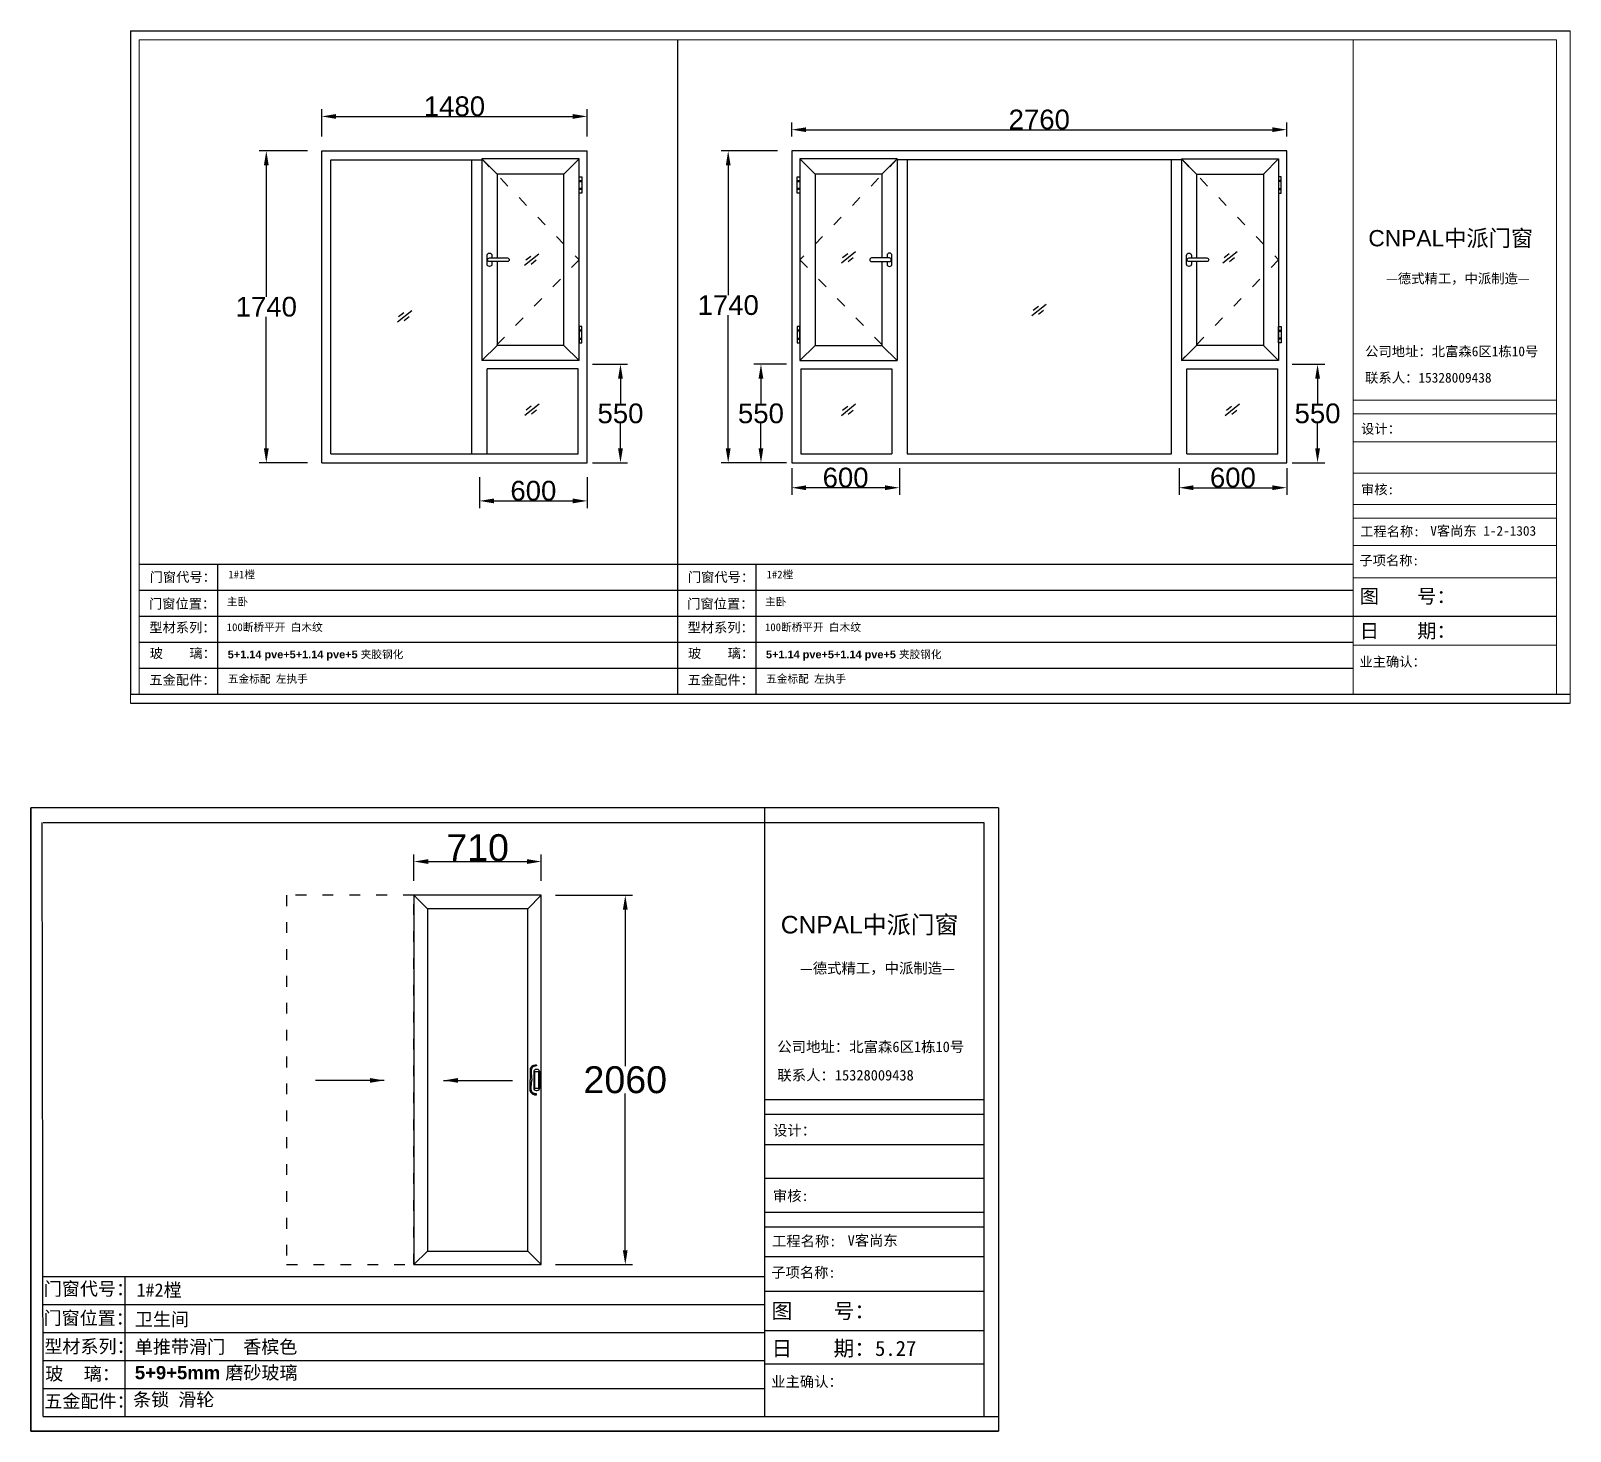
# Model space of a CAD drawing. Header units: inches. Extents: x -138455 to 599497, y -747149 to 13167.
# Drawn here: x 133857 to 142442, y -177 to 7635 of the extents above; entities that cross this region are included whole.
import ezdxf

# ---------------------------------------------------------------- set-up
doc = ezdxf.new("R2010")
doc.units = ezdxf.units.IN
doc.header["$MEASUREMENT"] = 0
doc.header["$PDMODE"] = 35
doc.header["$PDSIZE"] = -3
doc.linetypes.add('ACAD_ISO03W100', pattern=[30, 12, -18])
doc.layers.add('0 @ 1', color=7, linetype='Continuous')
doc.styles.add('Annotative', font='arialbd.ttf')
doc.styles.add('MtXpl_', font='')
doc.styles.get("Standard").update_dxf_attribs({"font": 'arial.ttf'})
doc.styles.get('MtXpl_').set_extended_font_data('SimSun')
doc.dimstyles.get("Standard").update_dxf_attribs({"dimtxt": 80, "dimasz": 70, "dimexe": 40, "dimexo": 80, "dimgap": 0, "dimtad": 1, "dimtih": 1, "dimtoh": 1, "dimdec": 0, "dimzin": 0, "dimdsep": 46, "dimtxsty": 'Standard', "dimcen": 0.09, "dimadec": 0, "dimazin": 0, "dimtfac": 1, "dimtdec": 0, "dimtofl": 0, "dimtmove": 0, "dimatfit": 3, "dimfxl": 0, "dimtolj": 1, "dimtzin": 0, "dimarcsym": 0})

# ---------------------------------------------------------------- blocks, each defined once
blk = doc.blocks.new('*D190')
at = {"color": 0, "lineweight": -2, "transparency": 16777216}
for p, q in [((280640.5, -82265.1), (281069, -82265.1)), ((281029, -82345.1), (281029, -83218.5)), ((281029, -84245.1), (281029, -83371.7)), ((280640.5, -84325.1), (281069, -84325.1))]:
    blk.add_line(p, q, dxfattribs=at)
at = {"color": 0, "transparency": 16777216}
for points in [[(281015.7, -82345.1), (281042.3, -82345.1), (281029, -82265.1)], [(281015.7, -84245.1), (281042.3, -84245.1), (281029, -84325.1)]]:
    blk.add_solid(points, dxfattribs=at)
at = {"layer": 'Defpoints', "color": 0, "transparency": 16777216}
for p in [(280560.5, -82265.1), (280560.5, -84325.1), (281029, -84325.1)]:
    blk.add_point(p, dxfattribs=at)
at = {"color": 0, "transparency": 16777216, "insert": (281029, -83295.1), "char_height": 150, "attachment_point": 5}
blk.add_mtext('\\A1;2060', dxfattribs=at)
blk = doc.blocks.new('*D191')
at = {"color": 0, "lineweight": -2, "transparency": 16777216}
for p, q in [((279850.5, -82185.1), (279850.5, -82037.1)), ((279930.5, -82077.1), (280480.5, -82077.1)), ((280560.5, -82185.1), (280560.5, -82037.1))]:
    blk.add_line(p, q, dxfattribs=at)
at = {"color": 0, "transparency": 16777216}
for points in [[(279930.5, -82063.8), (279930.5, -82090.4), (279850.5, -82077.1)], [(280480.5, -82063.8), (280480.5, -82090.4), (280560.5, -82077.1)]]:
    blk.add_solid(points, dxfattribs=at)
at = {"layer": 'Defpoints', "color": 0, "transparency": 16777216}
for p in [(280560.5, -82077.1), (279850.5, -82265.1), (280560.5, -82265.1)]:
    blk.add_point(p, dxfattribs=at)
at = {"color": 0, "transparency": 16777216, "insert": (280205.5, -82000.5), "char_height": 150, "attachment_point": 5}
blk.add_mtext('\\A1;710', dxfattribs=at)
blk = doc.blocks.new('123hhh')
for centre, radius, start, end in [((280706.3, -83231.5), 10, 16.45017, 30.15144), ((280724, -83285), 15, 176.76219, 183.23781), ((280706.3, -83338.5), 10, 329.84856, 343.54983)]:
    blk.add_arc(centre, radius, start, end)
for points, knots in [([(280691.5, -83211), (280688.9, -83210.6), (280685.3, -83210.1), (280685, -83215), (280689.9, -83216.5), (280695.6, -83216.9), (280703.8, -83219.4), (280710.5, -83226.2), (280712.5, -83239.1), (280711.7, -83253.6), (280710.7, -83267.6), (280709.5, -83277.4), (280709.2, -83282.1), (280709.1, -83284.2)], [0, 0, 0, 0, 6.082763, 8.582763, 11.318747, 19.461781, 26.725965, 36.438119, 46.233865, 64.642794, 80.276332, 88.205882, 94.390611, 94.390611, 94.390611, 94.390611]), ([(280714.9, -83226.5), (280712.4, -83222.1), (280706.8, -83213.8), (280697, -83212), (280691.5, -83211)], [0.93741, 0.93741, 0.93741, 0.93741, 13.606526, 29.417915, 29.417915, 29.417915, 29.417915]), ([(280715.8, -83228.7), (280716.2, -83230), (280717.4, -83234.2), (280716.8, -83248.6), (280716.7, -83266), (280716.7, -83280.5), (280716.7, -83285)], [1.197256, 1.197256, 1.197256, 1.197256, 5.358743, 14.155697, 44.084834, 57.684594, 57.684594, 57.684594, 57.684594]), ([(280691.5, -83359), (280688.9, -83359.4), (280685.3, -83359.9), (280685, -83355), (280689.9, -83353.5), (280695.6, -83353.1), (280703.8, -83350.6), (280710.5, -83343.8), (280712.5, -83330.9), (280711.7, -83316.4), (280710.7, -83302.4), (280709.5, -83292.6), (280709.2, -83287.9), (280709.1, -83285.8)], [0, 0, 0, 0, 6.082763, 8.582763, 11.318747, 19.461781, 26.725965, 36.438119, 46.233865, 64.642794, 80.276332, 88.205882, 94.390611, 94.390611, 94.390611, 94.390611]), ([(280714.9, -83343.5), (280712.4, -83347.9), (280706.8, -83356.2), (280697, -83358), (280691.5, -83359)], [0.93741, 0.93741, 0.93741, 0.93741, 13.606526, 29.417915, 29.417915, 29.417915, 29.417915]), ([(280715.8, -83341.3), (280716.2, -83340), (280717.4, -83335.8), (280716.8, -83321.4), (280716.7, -83304), (280716.7, -83289.5), (280716.7, -83285)], [1.197256, 1.197256, 1.197256, 1.197256, 5.358743, 14.155697, 44.084834, 57.684594, 57.684594, 57.684594, 57.684594])]:
    blk.add_open_spline(points, degree=3, knots=knots)
blk = doc.blocks.new('*D491')
at = {"color": 0, "lineweight": -2, "transparency": 16777216}
for p, q in [((136989.4, 5775.2), (137185.2, 5775.2)), ((137145.2, 5695.2), (137145.2, 5556.4)), ((137145.2, 5305.2), (137145.2, 5444.1)), ((136989.4, 5225.2), (137185.2, 5225.2))]:
    blk.add_line(p, q, dxfattribs=at)
at = {"color": 0, "transparency": 16777216}
for points in [[(137131.9, 5695.2), (137158.5, 5695.2), (137145.2, 5775.2)], [(137131.9, 5305.2), (137158.5, 5305.2), (137145.2, 5225.2)]]:
    blk.add_solid(points, dxfattribs=at)
at = {"layer": 'Defpoints', "color": 0, "transparency": 16777216}
for p in [(136909.4, 5775.2), (136909.4, 5225.2), (137145.2, 5225.2)]:
    blk.add_point(p, dxfattribs=at)
at = {"color": 0, "transparency": 16777216, "insert": (137145.2, 5500.2), "char_height": 110, "attachment_point": 5}
blk.add_mtext('\\A1;550', dxfattribs=at)
blk = doc.blocks.new('*D496')
at = {"color": 0, "lineweight": -2, "transparency": 16777216}
for p, q in [((140890.8, 5775.2), (141072.9, 5775.2)), ((141032.9, 5695.2), (141032.9, 5556.4)), ((141032.9, 5305.2), (141032.9, 5444.1)), ((140890.8, 5225.2), (141072.9, 5225.2))]:
    blk.add_line(p, q, dxfattribs=at)
at = {"color": 0, "transparency": 16777216}
for points in [[(141019.6, 5695.2), (141046.3, 5695.2), (141032.9, 5775.2)], [(141019.6, 5305.2), (141046.3, 5305.2), (141032.9, 5225.2)]]:
    blk.add_solid(points, dxfattribs=at)
at = {"layer": 'Defpoints', "color": 0, "transparency": 16777216}
for p in [(140810.8, 5775.2), (140810.8, 5225.2), (141032.9, 5225.2)]:
    blk.add_point(p, dxfattribs=at)
at = {"color": 0, "transparency": 16777216, "insert": (141032.9, 5500.2), "char_height": 110, "attachment_point": 5}
blk.add_mtext('\\A1;550', dxfattribs=at)
blk = doc.blocks.new('23zdsa')
for p, q in [((141280.6, -2940.2), (141265.6, -2940.2)), ((141265.6, -2940.2), (141265.6, -3030.2)), ((141280.6, -2960.2), (141265.6, -2960.2)), ((141280.6, -2965.2), (141265.6, -2965.2)), ((141280.6, -3030.2), (141280.6, -2940.2)), ((141265.6, -3005.2), (141280.6, -3005.2)), ((141265.6, -3010.2), (141280.6, -3010.2)), ((141265.6, -3030.2), (141280.6, -3030.2))]:
    blk.add_line(p, q)
blk = doc.blocks.new('dzcs')
blk.add_lwpolyline([(142095.7, -3327.8), (142195.7, -3327.8, 0.414214), (142205.7, -3317.8), (142205.7, -3317.8, 0.414214), (142195.7, -3307.8), (142095.7, -3307.8, 0.414214), (142085.7, -3317.8), (142085.7, -3317.8, 0.414214)], format="xyb", close=True)
blk.add_lwpolyline([(142182.2, -3327.8), (142182.2, -3341.8, 0.414214), (142195.7, -3355.3), (142195.7, -3355.3, 0.414214), (142209.2, -3341.8), (142209.2, -3293.8, 0.414214), (142195.7, -3280.3), (142195.7, -3280.3, 0.414214), (142182.2, -3293.8), (142182.2, -3307.8)], format="xyb")
blk = doc.blocks.new('*D492')
at = {"color": 0, "lineweight": -2, "transparency": 16777216}
for p, q in [((138100.8, 5195.2), (138100.8, 5046.2)), ((138700.8, 5195.2), (138700.8, 5046.2)), ((138620.8, 5086.2), (138180.8, 5086.2))]:
    blk.add_line(p, q, dxfattribs=at)
at = {"color": 0, "transparency": 16777216}
for points in [[(138180.8, 5099.5), (138180.8, 5072.8), (138100.8, 5086.2)], [(138620.8, 5099.5), (138620.8, 5072.8), (138700.8, 5086.2)]]:
    blk.add_solid(points, dxfattribs=at)
at = {"layer": 'Defpoints', "color": 0, "transparency": 16777216}
for p in [(138100.8, 5275.2), (138700.8, 5275.2), (138100.8, 5086.2)]:
    blk.add_point(p, dxfattribs=at)
at = {"color": 0, "transparency": 16777216, "insert": (138400.8, 5142.3), "char_height": 110, "attachment_point": 5}
blk.add_mtext('\\A1;600', dxfattribs=at)
blk = doc.blocks.new('*D493')
at = {"color": 0, "lineweight": -2, "transparency": 16777216}
for p, q in [((140260.8, 5195.2), (140260.8, 5046.2)), ((140860.8, 5195.2), (140860.8, 5046.2)), ((140340.8, 5086.2), (140780.8, 5086.2))]:
    blk.add_line(p, q, dxfattribs=at)
at = {"color": 0, "transparency": 16777216}
for points in [[(140340.8, 5099.5), (140340.8, 5072.8), (140260.8, 5086.2)], [(140780.8, 5099.5), (140780.8, 5072.8), (140860.8, 5086.2)]]:
    blk.add_solid(points, dxfattribs=at)
at = {"layer": 'Defpoints', "color": 0, "transparency": 16777216}
for p in [(140260.8, 5275.2), (140860.8, 5275.2), (140860.8, 5086.2)]:
    blk.add_point(p, dxfattribs=at)
at = {"color": 0, "transparency": 16777216, "insert": (140560.8, 5142.3), "char_height": 110, "attachment_point": 5}
blk.add_mtext('\\A1;600', dxfattribs=at)
blk = doc.blocks.new('*D494')
at = {"color": 0, "lineweight": -2, "transparency": 16777216}
for p, q in [((138070.8, 5775.2), (137888.7, 5775.2)), ((137928.7, 5695.2), (137928.7, 5556.4)), ((137928.7, 5305.2), (137928.7, 5444.1)), ((138070.8, 5225.2), (137888.7, 5225.2))]:
    blk.add_line(p, q, dxfattribs=at)
at = {"color": 0, "transparency": 16777216}
for points in [[(137915.3, 5695.2), (137942, 5695.2), (137928.7, 5775.2)], [(137915.3, 5305.2), (137942, 5305.2), (137928.7, 5225.2)]]:
    blk.add_solid(points, dxfattribs=at)
at = {"layer": 'Defpoints', "color": 0, "transparency": 16777216}
for p in [(138150.8, 5775.2), (137928.7, 5225.2), (138150.8, 5225.2)]:
    blk.add_point(p, dxfattribs=at)
at = {"color": 0, "transparency": 16777216, "insert": (137928.7, 5500.2), "char_height": 110, "attachment_point": 5}
blk.add_mtext('\\A1;550', dxfattribs=at)
blk = doc.blocks.new('*D497')
at = {"color": 0, "lineweight": -2, "transparency": 16777216}
for p, q in [((138100.8, 7045.2), (138100.8, 7123.5)), ((138180.8, 7083.5), (140780.8, 7083.5)), ((140860.8, 7045.2), (140860.8, 7123.5))]:
    blk.add_line(p, q, dxfattribs=at)
at = {"color": 0, "transparency": 16777216}
for points in [[(138180.8, 7096.8), (138180.8, 7070.1), (138100.8, 7083.5)], [(140780.8, 7096.8), (140780.8, 7070.1), (140860.8, 7083.5)]]:
    blk.add_solid(points, dxfattribs=at)
at = {"layer": 'Defpoints', "color": 0, "transparency": 16777216}
for p in [(140860.8, 7083.5), (138100.8, 6965.2), (140860.8, 6965.2)]:
    blk.add_point(p, dxfattribs=at)
at = {"color": 0, "transparency": 16777216, "insert": (139480.8, 7139.6), "char_height": 110, "attachment_point": 5}
blk.add_mtext('\\A1;2760', dxfattribs=at)
blk = doc.blocks.new('*D495')
at = {"color": 0, "lineweight": -2, "transparency": 16777216}
for p, q in [((136359.4, 5145.2), (136359.4, 4972.6)), ((136959.4, 5145.2), (136959.4, 4972.6)), ((136439.4, 5012.6), (136879.4, 5012.6))]:
    blk.add_line(p, q, dxfattribs=at)
at = {"color": 0, "transparency": 16777216}
for points in [[(136439.4, 5025.9), (136439.4, 4999.2), (136359.4, 5012.6)], [(136879.4, 5025.9), (136879.4, 4999.2), (136959.4, 5012.6)]]:
    blk.add_solid(points, dxfattribs=at)
at = {"layer": 'Defpoints', "color": 0, "transparency": 16777216}
for p in [(136359.4, 5225.2), (136959.4, 5225.2), (136959.4, 5012.6)]:
    blk.add_point(p, dxfattribs=at)
at = {"color": 0, "transparency": 16777216, "insert": (136659.4, 5068.7), "char_height": 110, "attachment_point": 5}
blk.add_mtext('\\A1;600', dxfattribs=at)
blk = doc.blocks.new('*D498')
at = {"color": 0, "lineweight": -2, "transparency": 16777216}
for p, q in [((138020.8, 6965.2), (137706.1, 6965.2)), ((137746.1, 6885.2), (137746.1, 6160.4)), ((137746.1, 5305.2), (137746.1, 6048.1)), ((138020.8, 5225.2), (137706.1, 5225.2))]:
    blk.add_line(p, q, dxfattribs=at)
at = {"color": 0, "transparency": 16777216}
for points in [[(137732.8, 6885.2), (137759.4, 6885.2), (137746.1, 6965.2)], [(137732.8, 5305.2), (137759.4, 5305.2), (137746.1, 5225.2)]]:
    blk.add_solid(points, dxfattribs=at)
at = {"layer": 'Defpoints', "color": 0, "transparency": 16777216}
for p in [(138100.8, 6965.2), (137746.1, 5225.2), (138100.8, 5225.2)]:
    blk.add_point(p, dxfattribs=at)
at = {"color": 0, "transparency": 16777216, "insert": (137746.1, 6104.2), "char_height": 110, "attachment_point": 5}
blk.add_mtext('\\A1;1740', dxfattribs=at)
blk = doc.blocks.new('*D499')
at = {"color": 0, "lineweight": -2, "transparency": 16777216}
for p, q in [((135479.4, 7045.2), (135479.4, 7197.3)), ((135559.4, 7157.3), (136879.4, 7157.3)), ((136959.4, 7045.2), (136959.4, 7197.3))]:
    blk.add_line(p, q, dxfattribs=at)
at = {"color": 0, "transparency": 16777216}
for points in [[(135559.4, 7170.6), (135559.4, 7143.9), (135479.4, 7157.3)], [(136879.4, 7170.6), (136879.4, 7143.9), (136959.4, 7157.3)]]:
    blk.add_solid(points, dxfattribs=at)
at = {"layer": 'Defpoints', "color": 0, "transparency": 16777216}
for p in [(136959.4, 7157.3), (135479.4, 6965.2), (136959.4, 6965.2)]:
    blk.add_point(p, dxfattribs=at)
at = {"color": 0, "transparency": 16777216, "insert": (136219.4, 7213.4), "char_height": 110, "attachment_point": 5}
blk.add_mtext('\\A1;1480', dxfattribs=at)
blk = doc.blocks.new('*D500')
at = {"color": 0, "lineweight": -2, "transparency": 16777216}
for p, q in [((135399.4, 6965.2), (135130, 6965.2)), ((135170, 6885.2), (135170, 6151.4)), ((135170, 5305.2), (135170, 6039.1)), ((135399.4, 5225.2), (135130, 5225.2))]:
    blk.add_line(p, q, dxfattribs=at)
at = {"color": 0, "transparency": 16777216}
for points in [[(135156.7, 6885.2), (135183.3, 6885.2), (135170, 6965.2)], [(135156.7, 5305.2), (135183.3, 5305.2), (135170, 5225.2)]]:
    blk.add_solid(points, dxfattribs=at)
at = {"layer": 'Defpoints', "color": 0, "transparency": 16777216}
for p in [(135170, 6965.2), (135479.4, 6965.2), (135479.4, 5225.2)]:
    blk.add_point(p, dxfattribs=at)
at = {"color": 0, "transparency": 16777216, "insert": (135170, 6095.2), "char_height": 110, "attachment_point": 5}
blk.add_mtext('\\A1;1740', dxfattribs=at)
blk = doc.blocks.new('m1')
for p, q in [((283111.2, -81776.7), (277713.5, -81776.7)), ((277713.5, -81776.7), (277713.5, -85254.8)), ((277713.5, -81776.7), (277713.5, -85172.7)), ((277713.5, -85254.8), (277713.5, -81776.7)), ((281806, -81776.7), (281806, -85172.7)), ((283111.2, -81776.7), (283111.2, -85172.7)), ((283111.2, -81776.7), (283111.2, -85254.8)), ((277783.4, -85172.7), (277777.3, -81858.4)), ((277783.1, -81858.4), (283029.5, -81858.4)), ((283029.5, -81858.4), (283029.5, -85172.7)), ((279925.5, -82340.1), (279850.5, -82265.1)), ((280485.5, -82340.1), (280560.5, -82265.1)), ((281806, -83405), (283029.5, -83405)), ((281806, -83486.7), (283029.5, -83486.7)), ((281806, -83655.1), (283029.5, -83655.1)), ((281806, -83842.4), (283029.5, -83842.4)), ((281806, -84032.7), (283029.5, -84032.7)), ((281806, -84114.3), (283029.5, -84114.3)), ((279925.5, -84250.1), (279850.5, -84325.1)), ((280485.5, -84250.1), (280560.5, -84325.1)), ((281806, -84279.5), (283029.5, -84279.5)), ((277783.1, -84391.8), (281806, -84391.8)), ((278238.8, -84391.8), (278238.8, -85172.7)), ((281806, -84473.1), (283029.5, -84473.1)), ((277783.1, -84548), (281806, -84548)), ((277783.1, -84704.2), (281806, -84704.2)), ((281806, -84693), (283029.5, -84693)), ((277783.1, -84860.4), (281806, -84860.4)), ((281806, -84878.2), (283029.5, -84878.2)), ((277783.1, -85016.6), (281806, -85016.6)), ((277783.4, -85172.7), (283111.2, -85172.7)), ((277713.5, -85254.8), (283111.2, -85254.8))]:
    blk.add_line(p, q)
at = {"linetype": 'ACAD_ISO03W100', "ltscale": 5}
blk.add_lwpolyline([(279140.5, -84325.1), (279850.5, -84325.1), (279850.5, -82265.1), (279140.5, -82265.1)], close=True, dxfattribs=at)
for points in [[(279850.5, -84325.1), (280560.5, -84325.1), (280560.5, -82265.1), (279850.5, -82265.1)], [(279925.5, -84250.1), (280485.5, -84250.1), (280485.5, -82340.1), (279925.5, -82340.1)], [(280524.2, -83248.4), (280545.5, -83248.4), (280545.5, -83342.2), (280524.2, -83342.2)], [(280524.2, -83248.4), (280545.5, -83248.4), (280545.5, -83342.2), (280524.2, -83342.2)]]:
    blk.add_lwpolyline(points, close=True)
blk.add_lwpolyline([(280534.3, -83234.7), (280535.9, -83234.7, -0.414214), (280549.9, -83248.7), (280549.9, -83341.5, -0.414214), (280535.9, -83355.5), (280534.3, -83355.5, -0.414214), (280520.3, -83341.5), (280520.3, -83248.7, -0.414214)], format="xyb", close=True)
blk.add_lwpolyline([(280534.3, -83234.7), (280535.9, -83234.7, -0.414214), (280549.9, -83248.7), (280549.9, -83341.5, -0.414214), (280535.9, -83355.5), (280534.3, -83355.5, -0.414214), (280520.3, -83341.5), (280520.3, -83248.7, -0.414214)], format="xyb", close=True)
blk.add_lwpolyline([(283111.2, -85254.8), (277713.5, -85254.8)])
at = {"xscale": -1.127890212179524, "yscale": 1.127890212179524, "zscale": 1.127890212179524}
blk.add_blockref('123hhh', (597116.6, 10641.2), dxfattribs=at)
blk.add_text('CNPAL', height=98.01).set_placement((281896.5, -82478.2))
at = {"style": 'MtXpl_'}
for s, height, p in [('中派门窗', 98.01, (282353, -82478.2)), ('—德式精工，中派制造—', 58.805, (282002.7, -82701.3)), ('公司地址：北富森6区1栋10号', 58.805, (281877, -83139.7)), ('联系人：15328009438', 58.805, (281877, -83298.3)), ('设计：', 58.44, (281853.4, -83605.6)), ('审核:', 58.44, (281852.3, -83970.9)), ('工程名称:', 58.44, (281847.6, -84223.6)), ('V客尚东', 58.44, (282269.4, -84219.9)), ('子项名称:', 58.44, (281843.2, -84398.3)), ('图    号：', 84.68, (281844.9, -84625.8)), ('日    期：5.27', 84.679, (281844.9, -84834.9)), ('业主确认：', 58.44, (281843.1, -85007.4))]:
    blk.add_text(s, height=height, dxfattribs=at).set_placement(p)
at = {"layer": '0 @ 1', "style": 'Annotative'}
for s, p in [('门窗代号：', (277786, -84497.1)), ('门窗位置：', (277784.4, -84660.5)), ('型材系列：', (277789, -84818.5)), ('玻    璃：', (277793.8, -84971)), ('五金配件：', (277789.2, -85123.7))]:
    blk.add_text(s, height=73.83, dxfattribs=at).set_placement(p)
at = {"layer": '0 @ 1', "char_height": 73.833, "attachment_point": 1, "style": 'Annotative'}
for s, width, insert in [('{\\fSimSun|b1|i0|c134|p2;1#2樘}', 4396.385, (278303.5, -84430.2)), ('{\\fSimSun|b1|i0|c134|p2;卫生间    }', 4396.385, (278293.9, -84593.6)), ('{\\fSimSun|b1|i0|c134|p2;单推带滑门  香槟色}', 4396.385, (278293.9, -84747)), ('5+9+5mm {\\fSimSun|b1|i0|c134|p2;磨砂玻璃}', 5972.399, (278293.8, -84891.1)), ('{\\fSimSun|b1|i0|c134|p2;条锁 滑轮 }', 4396.385, (278284, -85041.4))]:
    blk.add_mtext_dynamic_manual_height_columns(s, width=width, gutter_width=903.5, heights=[0], dxfattribs=dict(at, insert=insert))
dim = blk.add_linear_dim(base=(280560.5, -82077.1), p1=(279850.5, -82265.1), p2=(280560.5, -82265.1), dimstyle='Standard', override={"dimtxt": 150, "dimasz": 80})
dim.commit()
dim.dimension.update_dxf_attribs({"geometry": '*D191', "text_midpoint": (280205.5, -82000.5)})
dim = blk.add_linear_dim(base=(281029, -84325.1), p1=(280560.5, -82265.1), p2=(280560.5, -84325.1), angle=90, dimstyle='Standard', override={"dimtxt": 150, "dimasz": 80})
dim.commit()
dim.dimension.update_dxf_attribs({"geometry": '*D190', "text_midpoint": (281029, -83295.1)})
for points in [[(279685, -83298), (279301.5, -83298)], [(280016, -83298), (280399.5, -83298)]]:
    blk.add_leader(points, dimstyle='Standard', override={"dimtxt": 150, "dimasz": 80, "dimgap": 0, "dimtad": 0})

msp = doc.modelspace()

# ---------------------------------------------------------------- linework, layer by layer
for p, q in [((134411.7, 7635.1), (137693.3, 7635.1)), ((134411.7, 7635.1), (134411.7, 3935.3)), ((137463.6, 7585.1), (137463.6, 3935.3)), ((137693.3, 7635.1), (142442, 7635.1)), ((135479.4, 6965.2), (136959.4, 6965.2)), ((135479.4, 5225.2), (135479.4, 6965.2)), ((136959.4, 5225.2), (136959.4, 6965.2)), ((135529.4, 6915.2), (136371.9, 6915.2)), ((135529.4, 5275.2), (135529.4, 6915.2)), ((136316.9, 5275.2), (136316.9, 6915.2)), ((136371.9, 6920.2), (136371.9, 5795.2)), ((136914.4, 6920.2), (136371.9, 6920.2)), ((136456.9, 6835.2), (136371.9, 6920.2)), ((136829.4, 6835.2), (136914.4, 6920.2)), ((136914.4, 5795.2), (136914.4, 6920.2)), ((138688.3, 6920.2), (138145.8, 6920.2)), ((138145.8, 6920.2), (138145.8, 5795.2)), ((138230.8, 6835.2), (138145.8, 6920.2)), ((138603.3, 6835.2), (138688.3, 6920.2)), ((138688.3, 6920.2), (138688.3, 5795.2)), ((140273.3, 6915.2), (138688.3, 6915.2)), ((138743.3, 6915.2), (138743.3, 5750.2)), ((140218.3, 5750.2), (140218.3, 6915.2)), ((140273.3, 6920.2), (140273.3, 5795.2)), ((140273.3, 6920.2), (140815.8, 6920.2)), ((140358.3, 6835.2), (140273.3, 6920.2)), ((140730.8, 6835.2), (140815.8, 6920.2)), ((140815.8, 6920.2), (140815.8, 5795.2)), ((136456.9, 6835.2), (136456.9, 6367.7)), ((136829.4, 6835.2), (136456.9, 6835.2)), ((136829.4, 5880.2), (136829.4, 6835.2)), ((138603.3, 6835.2), (138230.8, 6835.2)), ((138230.8, 6835.2), (138230.8, 5880.2)), ((138603.3, 6835.2), (138603.3, 6367.7)), ((140358.3, 6835.2), (140358.3, 6367.7)), ((140358.3, 6835.2), (140730.8, 6835.2)), ((140730.8, 6835.2), (140730.8, 5880.2)), ((136609.4, 6327.1), (136689.1, 6390.4)), ((136616.5, 6356.8), (136645.1, 6378.4)), ((136646.4, 6334), (136674.4, 6356.8)), ((138377.2, 6341.4), (138456.9, 6404.8)), ((138384.3, 6371.2), (138412.9, 6392.8)), ((138414.2, 6348.3), (138442.2, 6371.2)), ((140504.7, 6341.4), (140584.4, 6404.8)), ((140511.8, 6371.2), (140540.4, 6392.8)), ((140541.7, 6348.3), (140569.7, 6371.2)), ((136456.9, 6347.7), (136456.9, 5880.2)), ((138603.3, 6347.7), (138603.3, 5880.2)), ((140358.3, 6347.7), (140358.3, 5880.2)), ((139440.1, 6047.6), (139519.9, 6111)), ((139447.2, 6077.4), (139475.9, 6099)), ((135901.1, 6012.2), (135980.8, 6075.6)), ((135908.2, 6042), (135936.8, 6063.6)), ((135938.1, 6019.1), (135966.1, 6042)), ((139477.1, 6054.5), (139505.1, 6077.4)), ((136456.9, 5880.2), (136371.9, 5795.2)), ((136829.4, 5880.2), (136456.9, 5880.2)), ((136829.4, 5880.2), (136914.4, 5795.2)), ((138230.8, 5880.2), (138145.8, 5795.2)), ((138230.8, 5880.2), (138603.3, 5880.2)), ((138603.3, 5880.2), (138688.3, 5795.2)), ((140358.3, 5880.2), (140273.3, 5795.2)), ((140730.8, 5880.2), (140358.3, 5880.2)), ((140730.8, 5880.2), (140815.8, 5795.2)), ((136914.4, 5795.2), (136371.9, 5795.2)), ((138145.8, 5795.2), (138688.3, 5795.2)), ((140815.8, 5795.2), (140273.3, 5795.2)), ((136401.9, 5275.2), (136401.9, 5750.2)), ((138150.8, 5750.2), (138150.8, 5275.2)), ((138150.8, 5750.2), (138658.3, 5750.2)), ((138658.3, 5750.2), (138658.3, 5275.2)), ((138743.3, 5750.2), (138743.3, 5275.2)), ((140218.3, 5275.2), (140218.3, 5750.2)), ((140303.3, 5275.2), (140303.3, 5750.2)), ((140303.3, 5750.2), (140810.8, 5750.2)), ((140810.8, 5275.2), (140810.8, 5750.2)), ((136611.7, 5490.7), (136691.4, 5554.1)), ((136618.8, 5520.5), (136647.4, 5542.1)), ((136648.7, 5497.6), (136676.7, 5520.5)), ((138377.2, 5489.9), (138456.9, 5553.3)), ((138384.3, 5519.7), (138412.9, 5541.3)), ((138414.2, 5496.8), (138442.2, 5519.7)), ((140517.2, 5489.9), (140597, 5553.3)), ((140524.3, 5519.7), (140553, 5541.3)), ((140554.2, 5496.8), (140582.2, 5519.7)), ((135529.4, 5275.2), (136909.4, 5275.2)), ((138150.8, 5275.2), (138658.3, 5275.2)), ((138743.3, 5275.2), (140218.3, 5275.2)), ((140303.3, 5275.2), (140810.8, 5275.2)), ((135479.4, 5225.2), (136959.4, 5225.2)), ((134461.7, 4659.1), (137743.3, 4659.1)), ((134898.6, 4659.1), (134898.6, 3935.3)), ((137743.3, 4659.1), (141230.8, 4659.1)), ((137900.5, 4659.1), (137900.5, 3935.3)), ((134461.7, 4514.3), (137743.3, 4514.3)), ((137743.3, 4514.3), (141230.8, 4514.3)), ((134461.7, 4369.6), (138180.2, 4369.6)), ((137743.3, 4369.6), (142366.3, 4369.6)), ((134461.7, 4224.8), (137743.3, 4224.8)), ((137743.3, 4224.8), (141230.8, 4224.8)), ((134461.7, 4080.1), (138180.2, 4080.1)), ((137743.3, 4080.1), (141230.8, 4080.1)), ((134411.7, 3935.3), (137693.3, 3935.3)), ((134411.7, 3885.3), (137693.3, 3885.3)), ((137693.3, 3935.3), (142442, 3935.3)), ((137693.3, 3885.3), (142442, 3885.3))]:
    msp.add_line(p, q)
at = {"lineweight": 5}
for p, q in [((134411.7, 7635.1), (137693.3, 7635.1)), ((134411.7, 7635.1), (134411.7, 3885.3)), ((134461.7, 7585.1), (141230.8, 7585.1)), ((134461.7, 7585.1), (134461.7, 3935.3)), ((137693.3, 7635.1), (142442, 7635.1)), ((137743.3, 7585.1), (142366.3, 7585.1)), ((141230.8, 7585.1), (141230.8, 3935.3)), ((142366.3, 7585.1), (142366.3, 3935.3)), ((142442, 7635.1), (142442, 3885.3)), ((142442, 7083), (142442, 3935.3)), ((142366.3, 7007.3), (142366.3, 3935.3)), ((141230.8, 5573.7), (142366.3, 5573.7)), ((141230.8, 5498), (142366.3, 5498)), ((141230.8, 5341.9), (142366.3, 5341.9)), ((141230.8, 5168.3), (142366.3, 5168.3)), ((141230.8, 4992), (142366.3, 4992)), ((141230.8, 4916.3), (142366.3, 4916.3)), ((141230.8, 4763.2), (142366.3, 4763.2)), ((141230.8, 4583.7), (142366.3, 4583.7)), ((141230.8, 4208.3), (142366.3, 4208.3))]:
    msp.add_line(p, q, dxfattribs=at)
msp.add_lwpolyline([(138100.8, 5225.2), (140860.8, 5225.2), (140860.8, 6965.2), (138100.8, 6965.2)], close=True)
at = {"linetype": 'ACAD_ISO03W100', "ltscale": 5}
for points in [[(136371.9, 6920.2), (136914.4, 6357.7), (136371.9, 5795.2)], [(138688.3, 6920.2), (138145.8, 6357.7), (138688.3, 5795.2)], [(140273.3, 6920.2), (140815.8, 6357.7), (140273.3, 5795.2)]]:
    msp.add_lwpolyline(points, dxfattribs=at)
for points in [[(136401.9, 5225.2), (136959.4, 5225.2), (136959.4, 5800.2)], [(136401.9, 5275.2), (136909.4, 5275.2), (136909.4, 5750.2), (136401.9, 5750.2)]]:
    msp.add_lwpolyline(points)

# ---------------------------------------------------------------- block references
at = {"xscale": -1, "rotation": 180}
for p in [(-4351.3, 3790), (-3134.8, 3790)]:
    msp.add_blockref('23zdsa', p, dxfattribs=at)
at = {"rotation": 180}
msp.add_blockref('23zdsa', (282096.4, 3790), dxfattribs=at)
at = {"xscale": -1}
for name, p in [('dzcs', (278610.1, 9675.5)), ('dzcs', (282511.5, 9675.5)), ('23zdsa', (282096.4, 8925.5))]:
    msp.add_blockref(name, p, dxfattribs=at)
for name, p in [('dzcs', (-3549.9, 9675.5)), ('23zdsa', (-4351.3, 8925.5)), ('23zdsa', (-3134.8, 8925.5)), ('m1', (-143857, 85078))]:
    msp.add_blockref(name, p)

# ---------------------------------------------------------------- texts
msp.add_text('CNPAL', height=90.84).set_placement((141316.2, 6432.8))
at = {"style": 'MtXpl_'}
for s, height, p in [('中派门窗', 90.84, (141739.3, 6432.8)), ('—德式精工，中派制造—', 54.505, (141414.6, 6226)), ('公司地址：北富森6区1栋10号', 54.505, (141298.1, 5819.7)), ('联系人：15328009438', 54.505, (141298.1, 5672.6)), ('设计：', 54.17, (141276.2, 5387.8)), ('审核:', 54.17, (141275.2, 5049.3)), ('工程名称:', 54.17, (141270.8, 4815)), ('V客尚东 1-2-1303', 54.168, (141661.8, 4818.5)), ('子项名称:', 54.17, (141266.7, 4653.1)), ('门窗代号：', 54.17, (134519.3, 4561.1)), ('门窗代号：', 54.17, (137521.2, 4561.1)), ('门窗位置：', 54.17, (134515.5, 4412)), ('门窗位置：', 54.17, (137517.5, 4412)), ('图    号：', 78.49, (141268.3, 4442.2)), ('型材系列：', 54.17, (134517.5, 4279.4)), ('型材系列：', 54.17, (137519.4, 4279.4)), ('日    期：', 78.49, (141268.3, 4248.4)), ('玻    璃：', 54.17, (134519.7, 4135.7)), ('玻    璃：', 54.17, (137521.6, 4135.7)), ('业主确认：', 54.17, (141266.6, 4088.5)), ('五金配件：', 54.17, (134517.7, 3987.2)), ('五金配件：', 54.17, (137519.6, 3987.2))]:
    msp.add_text(s, height=height, dxfattribs=at).set_placement(p)
at = {"layer": '0 @ 1', "char_height": 43.596, "attachment_point": 1, "style": 'Annotative'}
for s, heights, insert in [('{\\fSimSun|b1|i0|c134|p2;1#1樘}', [0], (134958.5, 4623.5)), ('{\\fSimSun|b1|i0|c134|p2;1#2樘}', [0], (137960.4, 4623.5)), ('{\\fSimSun|b1|i0|c134|p2;主卧}', [0], (134949.6, 4472.1)), ('{\\fSimSun|b1|i0|c134|p2;主卧}', [0], (137951.5, 4472.1)), ('{\\fSimSun|b1|i0|c134|p2;100断桥平开 白木纹}', [0], (134949.6, 4329.9)), ('{\\fSimSun|b1|i0|c134|p2;100断桥平开 白木纹}', [0], (137951.5, 4329.9)), ('5+1.14 pve+5+1.14 pve+5 {\\fSimSun|b1|i0|c134|p2;夹胶钢化}', [56.8], (134954.8, 4178.2)), ('5+1.14 pve+5+1.14 pve+5 {\\fSimSun|b1|i0|c134|p2;夹胶钢化}', [56.8], (137956.7, 4178.2)), ('{\\fSimSun|b1|i0|c134|p2;五金标配 左执手}', [0], (134955.7, 4041.9)), ('{\\fSimSun|b1|i0|c134|p2;五金标配 左执手}', [0], (137957.6, 4041.9))]:
    msp.add_mtext_dynamic_manual_height_columns(s, width=4396.385, gutter_width=903.5, heights=heights, dxfattribs=dict(at, insert=insert))

# ---------------------------------------------------------------- dimensions: what is measured, and where the dimension line sits
for base, p1, p2, picture, middle in [((136959.4, 7157.3), (135479.4, 6965.2), (136959.4, 6965.2), '*D499', (136219.4, 7213.4)), ((140860.8, 7083.5), (138100.8, 6965.2), (140860.8, 6965.2), '*D497', (139480.8, 7139.6)), ((138100.8, 5086.2), (138700.8, 5275.2), (138100.8, 5275.2), '*D492', (138400.8, 5142.3)), ((136959.4, 5012.6), (136359.4, 5225.2), (136959.4, 5225.2), '*D495', (136659.4, 5068.7))]:
    dim = msp.add_linear_dim(base=base, p1=p1, p2=p2, dimstyle='Standard', override={"dimtxt": 110, "dimasz": 80})
    dim.commit()
    dim.dimension.update_dxf_attribs({"geometry": picture, "text_midpoint": middle})
for base, p1, p2, angle, picture, middle in [((135170, 6965.2), (135479.4, 5225.2), (135479.4, 6965.2), 90, '*D500', (135170, 6095.2)), ((137145.2, 5225.2), (136909.4, 5775.2), (136909.4, 5225.2), 90, '*D491', (137145.2, 5500.2)), ((137928.7, 5225.2), (138150.8, 5775.2), (138150.8, 5225.2), 90, '*D494', (137928.7, 5500.2)), ((141032.9, 5225.2), (140810.8, 5775.2), (140810.8, 5225.2), 90, '*D496', (141032.9, 5500.2)), ((140860.8, 5086.2), (140260.8, 5275.2), (140860.8, 5275.2), 180, '*D493', (140560.8, 5142.3))]:
    dim = msp.add_linear_dim(base=base, p1=p1, p2=p2, angle=angle, dimstyle='Standard', override={"dimtxt": 110, "dimasz": 80})
    dim.commit()
    dim.dimension.update_dxf_attribs({"geometry": picture, "text_midpoint": middle})
dim = msp.add_linear_dim(base=(137746.1, 5225.2), p1=(138100.8, 6965.2), p2=(138100.8, 5225.2), angle=90, dimstyle='Standard', override={"dimtxt": 110, "dimasz": 80})
dim.commit()
dim.dimension.update_dxf_attribs({"geometry": '*D498', "text_midpoint": (137746.1, 6104.2), "dimtype": 160})

doc.saveas('drawing.dxf')
